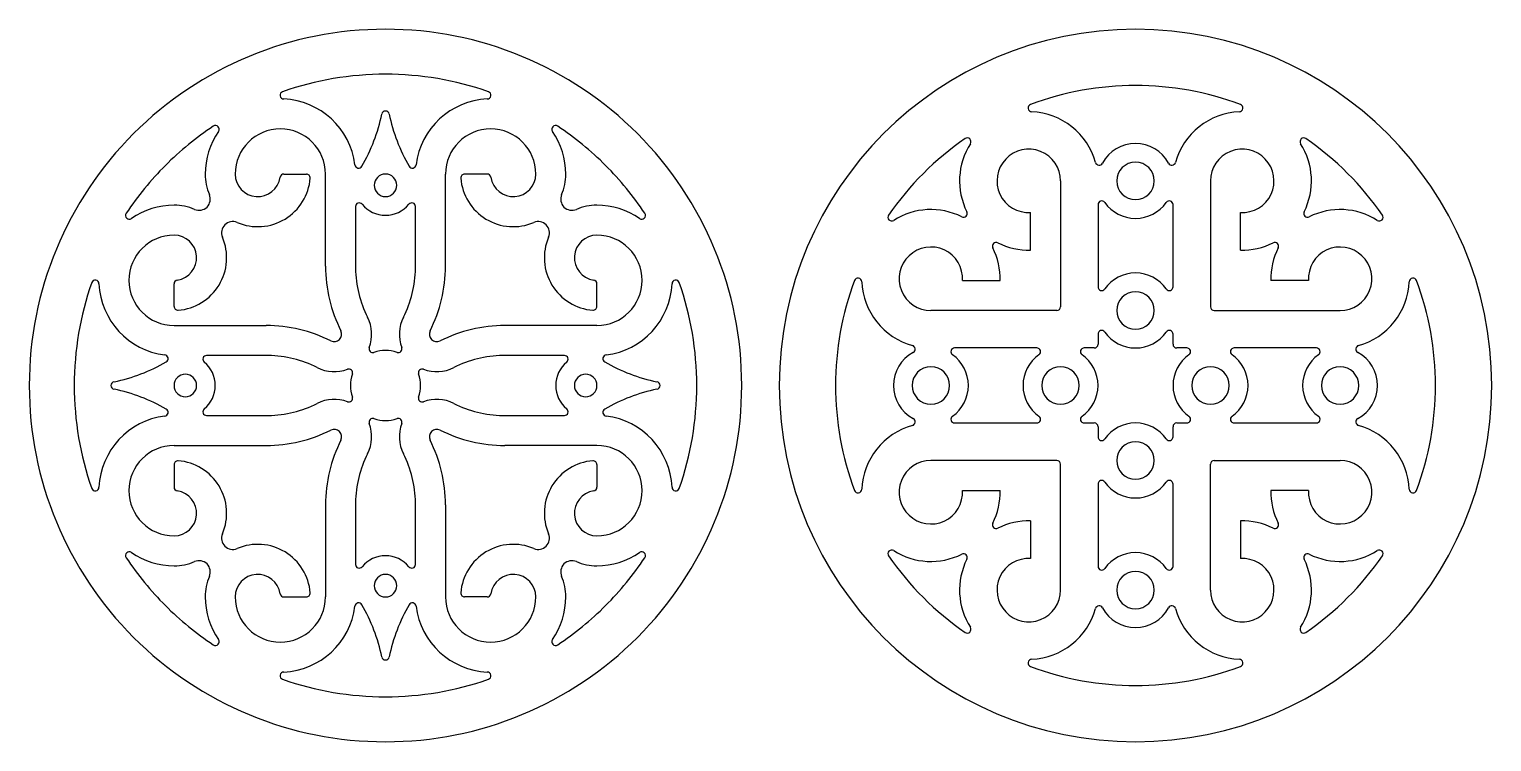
# Model space of a CAD drawing. Header units: millimetres. Extents: x -198 to 198, y -212 to 198.
# Drawn here: x 2.5 to 197.5, y -97.5 to -2.5 of the extents above; entities that cross this region are included whole.
import ezdxf

# ---------------------------------------------------------------- set-up
doc = ezdxf.new("R2010")
doc.units = ezdxf.units.MM
doc.header["$MEASUREMENT"] = 0
doc.layers.add('Layer 03', color=5, linetype='Continuous')

msp = doc.modelspace()

# ---------------------------------------------------------------- linework, layer by layer
at = {"layer": 'Layer 03'}
for p, q in [((36.45, -21.81), (39.46, -21.81)), ((42, -34.1), (42, -21.81)), ((58, -34.1), (58, -21.81)), ((63.55, -21.81), (60.54, -21.81)), ((140, -22.72), (140, -39.5)), ((160, -22.72), (160, -39.5)), ((46, -26.15), (46, -34.39)), ((54, -34.39), (54, -26.15)), ((136, -31.94), (136, -26.94)), ((145, -25.88), (145, -36.84)), ((155, -36.84), (155, -25.88)), ((164, -31.94), (164, -26.94)), ((21.81, -39.46), (21.81, -36.45)), ((78.19, -39.46), (78.19, -36.45)), ((126.94, -36), (131.94, -36)), ((173.06, -36), (168.06, -36)), ((139.5, -40), (122.72, -40)), ((160.5, -40), (177.28, -40)), ((21.81, -42), (34.1, -42)), ((78.19, -42), (65.9, -42)), ((145, -43.16), (145, -44.5)), ((155, -44.5), (155, -43.16)), ((34.39, -46), (26.15, -46)), ((73.85, -46), (65.61, -46)), ((136.84, -45), (125.88, -45)), ((144.5, -45), (143.16, -45)), ((156.84, -45), (155.5, -45)), ((174.12, -45), (163.16, -45)), ((26.15, -54), (34.39, -54)), ((65.61, -54), (73.85, -54)), ((125.88, -55), (136.84, -55)), ((143.16, -55), (144.5, -55)), ((145, -55.5), (145, -56.84)), ((155, -56.84), (155, -55.5)), ((155.5, -55), (156.84, -55)), ((163.16, -55), (174.12, -55)), ((21.81, -58), (34.1, -58)), ((78.19, -58), (65.9, -58)), ((139.5, -60), (122.72, -60)), ((160.5, -60), (177.28, -60)), ((21.81, -60.54), (21.81, -63.55)), ((78.19, -60.54), (78.19, -63.55)), ((140, -77.28), (140, -60.5)), ((160, -77.28), (160, -60.5)), ((126.94, -64), (131.94, -64)), ((145, -63.16), (145, -74.12)), ((155, -74.12), (155, -63.16)), ((173.06, -64), (168.06, -64)), ((42, -65.9), (42, -78.19)), ((46, -65.61), (46, -73.85)), ((54, -73.85), (54, -65.61)), ((58, -65.9), (58, -78.19)), ((136, -68.06), (136, -73.06)), ((164, -68.06), (164, -73.06)), ((36.45, -78.19), (39.46, -78.19)), ((63.55, -78.19), (60.54, -78.19))]:
    msp.add_line(p, q, dxfattribs=at)
for centre, radius, start, end in [((50, -50), 47.5, 90, 135), ((50, -50), 47.5, 45, 90), ((150, -50), 47.5, 90, 180), ((150, -50), 47.5, 360, 90), ((50, -50), 41.5, 90, 109.2995), ((50, -50), 41.5, 70.7005, 90), ((36.45, -11.3), 0.5, 109.2995, 267.4498), ((63.55, -11.3), 0.5, 272.5502, 70.7005), ((150, -50), 40, 90, 110.4797), ((150, -50), 40, 69.5203, 90), ((35.98, -21.81), 10.02, 7.0348, 87.4498), ((50, -13.9), 0.5, 11.7157, 168.2843), ((64.02, -21.81), 10.02, 92.5502, 172.9652), ((136.18, -13), 0.5, 110.4782, 267.5876), ((135.77, -22.72), 9.23, 15.4451, 87.5873), ((164.23, -22.72), 9.23, 92.4127, 164.5549), ((163.82, -13), 0.5, 272.4124, 69.5186), ((50, -50), 41.5, 123.5865, 135), ((27.32, -15.84), 0.5, 325.4358, 123.587), ((26.5, -9.03), 23.5, 330.0116, 348.2843), ((73.5, -9.03), 23.5, 191.7157, 209.9884), ((72.68, -15.84), 0.5, 56.413, 214.5642), ((50, -50), 41.5, 45, 56.4135), ((50, -50), 47.5, 135, 180), ((35.98, -21.81), 10.02, 145.4363, 180), ((35.98, -21.81), 6.02, 360, 180), ((64.02, -21.81), 6.02, 0, 180), ((64.02, -21.81), 10.02, 0, 34.5637), ((50, -50), 47.5, 0, 45), ((150, -50), 40, 124.6107, 145.3893), ((127.56, -17.49), 0.5, 327.503, 124.6109), ((172.44, -17.49), 0.5, 55.3891, 212.497), ((150, -50), 40, 34.6107, 55.3893), ((135.77, -22.72), 9.23, 147.503, 206.5519), ((135.77, -22.72), 4.23, 360, 273.1127), ((150, -22.72), 5, 90, 151.8929), ((150, -22.72), 5, 28.1071, 90), ((164.23, -22.72), 4.23, 266.8873, 180), ((164.23, -22.72), 9.23, 333.4481, 32.497), ((50, -50), 41.5, 135, 146.4135), ((46.42, -20.52), 0.5, 187.0348, 330.0109), ((53.58, -20.52), 0.5, 209.9891, 352.9652), ((50, -50), 41.5, 33.5865, 45), ((145.15, -20.13), 0.5, 195.4451, 331.8929), ((150, -22.72), 2.5, 90, 270), ((150, -22.72), 2.5, 270, 90), ((154.85, -20.13), 0.5, 208.1071, 344.5549), ((32.97, -21.81), 7.01, 180, 203.019), ((32.97, -21.81), 3.01, 180, 351.809), ((32.97, -21.81), 7.01, 246.981, 355.5947), ((36.45, -22.31), 0.5, 90, 171.809), ((39.46, -22.31), 0.5, 355.5947, 90), ((50, -23.31), 1.5, 90, 270), ((50, -23.31), 1.5, 270, 90), ((60.54, -22.31), 0.5, 90, 184.4053), ((67.03, -21.81), 7.01, 184.4053, 293.019), ((63.55, -22.31), 0.5, 8.191, 90), ((67.03, -21.81), 3.01, 188.191, 0), ((67.03, -21.81), 7.01, 336.981, 0), ((25.14, -25.14), 1.5, 246.981, 23.019), ((74.86, -25.14), 1.5, 156.981, 293.019), ((15.84, -27.32), 0.5, 146.413, 304.5642), ((21.81, -35.98), 10.02, 90, 124.5637), ((21.81, -32.97), 7.01, 66.981, 90), ((46.5, -26.15), 0.5, 38.9686, 180), ((50, -23.31), 4, 218.9686, 270), ((50, -23.31), 4, 270, 321.0314), ((53.5, -26.15), 0.5, 360, 141.0314), ((78.19, -32.97), 7.01, 90, 113.019), ((78.19, -35.98), 10.02, 55.4363, 90), ((84.16, -27.32), 0.5, 235.4358, 33.587), ((117.49, -27.56), 0.5, 145.3893, 302.497), ((122.72, -35.77), 9.23, 63.4481, 122.497), ((127.07, -27.07), 0.5, 243.4478, 26.5519), ((145.5, -25.88), 0.5, 35.0968, 180), ((150, -22.72), 5, 215.0968, 270), ((150, -22.72), 5, 270, 324.9032), ((154.5, -25.88), 0.5, 360, 144.9032), ((172.93, -27.07), 0.5, 153.4481, 296.5522), ((177.28, -35.77), 9.23, 57.503, 116.5519), ((182.51, -27.56), 0.5, 237.503, 34.6107), ((29.64, -29.64), 1.5, 66.981, 203.019), ((70.36, -29.64), 1.5, 336.981, 113.019), ((21.81, -35.98), 6.02, 90, 270), ((21.81, -32.97), 3.01, 278.191, 90), ((21.81, -32.97), 7.01, 274.4053, 23.019), ((78.19, -32.97), 7.01, 156.981, 265.5947), ((78.19, -32.97), 3.01, 90, 261.809), ((78.19, -35.98), 6.02, 270, 90), ((131.42, -31.42), 0.5, 63.4481, 206.5519), ((135.77, -22.72), 9.23, 243.4481, 271.4259), ((164.23, -22.72), 9.23, 268.5741, 296.5519), ((168.58, -31.42), 0.5, 333.4481, 116.5519), ((122.72, -35.77), 4.23, 356.8873, 270), ((122.72, -35.77), 9.23, 358.5741, 26.5519), ((177.28, -35.77), 9.23, 153.4481, 181.4259), ((177.28, -35.77), 4.23, 270, 183.1127), ((61.07, -34.1), 19.07, 180, 206.8391), ((61.07, -34.1), 15.08, 181.1022, 206.8391), ((38.93, -34.1), 15.08, 333.1609, 358.8978), ((38.93, -34.1), 19.07, 333.1609, 359.9999), ((150, -40), 5, 90, 144.9032), ((150, -40), 5, 35.0968, 90), ((50, -50), 41.5, 160.7005, 180), ((11.3, -36.45), 0.5, 2.5502, 160.7005), ((21.81, -35.98), 10.02, 182.5502, 262.9652), ((22.31, -36.45), 0.5, 98.191, 180), ((77.69, -36.45), 0.5, 360, 81.809), ((78.19, -35.98), 10.02, 277.0348, 357.4498), ((88.7, -36.45), 0.5, 19.2995, 177.4498), ((50, -50), 41.5, 0, 19.2995), ((150, -50), 40, 159.5203, 180), ((113, -36.18), 0.5, 2.4125, 159.5186), ((122.72, -35.77), 9.23, 182.4127, 254.5549), ((145.5, -36.84), 0.5, 179.9999, 324.9033), ((154.5, -36.84), 0.5, 215.0967, 0.0001), ((177.28, -35.77), 9.23, 285.4451, 357.5873), ((187, -36.18), 0.5, 20.4814, 177.5876), ((150, -50), 40, 360, 20.4797), ((150, -40), 2.5, 90, 270), ((150, -40), 2.5, 270, 90), ((22.31, -39.46), 0.5, 180, 274.4053), ((43.16, -43.16), 5, 339.203, 26.8391), ((56.84, -43.16), 5, 153.1609, 200.797), ((77.69, -39.46), 0.5, 265.5947, 0), ((139.5, -39.5), 0.5, 270, 0), ((160.5, -39.5), 0.5, 180, 270), ((34.1, -61.07), 19.07, 63.1609, 89.9999), ((43.16, -43.16), 1, 243.1609, 26.8391), ((56.84, -43.16), 1, 153.1609, 296.8391), ((65.9, -61.07), 19.07, 90, 116.8391), ((145.5, -43.16), 0.5, 35.0968, 180), ((150, -40), 5, 215.0968, 270), ((150, -40), 5, 270, 324.9032), ((154.5, -43.16), 0.5, 360, 144.9032), ((120.13, -45.15), 0.5, 298.1071, 74.5549), ((144.5, -44.5), 0.5, 270, 0), ((155.5, -44.5), 0.5, 180, 270), ((179.87, -45.15), 0.5, 105.4451, 241.8929), ((20.52, -46.42), 0.5, 299.9891, 82.9652), ((26.15, -46.5), 0.5, 90, 231.0314), ((34.1, -61.07), 15.08, 63.1609, 88.8978), ((48.3, -45.11), 0.5, 159.203, 289.1699), ((50, -50), 4.67, 70.8301, 109.1699), ((51.7, -45.11), 0.5, 250.8301, 20.797), ((65.9, -61.07), 15.08, 91.1022, 116.8391), ((73.85, -46.5), 0.5, 308.9686, 90), ((79.48, -46.42), 0.5, 97.0348, 240.0109), ((122.72, -50), 5, 118.1071, 180), ((125.88, -45.5), 0.5, 90, 234.9032), ((122.72, -50), 5, 360, 54.9032), ((140, -50), 5, 125.0968, 180), ((136.84, -45.5), 0.5, 305.0968, 90), ((143.16, -45.5), 0.5, 90, 234.9032), ((140, -50), 5, 360, 54.9032), ((160, -50), 5, 125.0968, 180), ((156.84, -45.5), 0.5, 305.0968, 90), ((163.16, -45.5), 0.5, 90, 234.9032), ((160, -50), 5, 360, 54.9032), ((177.28, -50), 5, 125.0968, 180), ((174.12, -45.5), 0.5, 305.0968, 90), ((177.28, -50), 5, 360, 61.8929), ((9.03, -26.5), 23.5, 281.7157, 299.9884), ((23.31, -50), 1.5, 360, 180), ((23.31, -50), 4, 0, 51.0314), ((43.16, -43.16), 5, 243.1609, 290.797), ((45.11, -48.3), 0.5, 340.8301, 110.797), ((50, -50), 4.67, 160.8301, 199.1699), ((54.89, -48.3), 0.5, 69.203, 199.1699), ((50, -50), 4.67, 340.8301, 19.1699), ((56.84, -43.16), 5, 249.203, 296.8391), ((76.69, -50), 4, 128.9686, 180), ((76.69, -50), 1.5, 0, 180), ((90.97, -26.5), 23.5, 240.0116, 258.2843), ((122.72, -50), 2.5, 0, 180), ((140, -50), 2.5, 0, 180), ((160, -50), 2.5, 360, 180), ((177.28, -50), 2.5, 360, 180), ((50, -50), 47.5, 180, 225), ((50, -50), 41.5, 180, 199.2995), ((13.9, -50), 0.5, 101.7157, 258.2843), ((9.03, -73.5), 23.5, 60.0116, 78.2843), ((23.31, -50), 1.5, 180, 360), ((23.31, -50), 4, 308.9686, 360), ((76.69, -50), 4, 180, 231.0314), ((76.69, -50), 1.5, 180, 360), ((90.97, -73.5), 23.5, 101.7157, 119.9884), ((50, -50), 47.5, 315, 360), ((86.1, -50), 0.5, 281.7157, 78.2843), ((50, -50), 41.5, 340.7005, 360), ((150, -50), 47.5, 180, 270), ((150, -50), 40, 180, 200.4797), ((122.72, -50), 5, 180, 241.8929), ((122.72, -50), 2.5, 180, 0), ((122.72, -50), 5, 305.0968, 0), ((140, -50), 5, 180, 234.9032), ((140, -50), 2.5, 180, 0), ((140, -50), 5, 305.0968, 0), ((150, -50), 47.5, 270, 0), ((160, -50), 5, 180, 234.9032), ((160, -50), 2.5, 180, 0), ((160, -50), 5, 305.0968, 0), ((177.28, -50), 5, 180, 234.9032), ((177.28, -50), 2.5, 180, 0), ((177.28, -50), 5, 298.1071, 0), ((150, -50), 40, 339.5203, 0), ((34.1, -38.93), 15.08, 271.1022, 296.8391), ((43.16, -56.84), 5, 69.203, 116.8391), ((45.11, -51.7), 0.5, 249.203, 19.1699), ((54.89, -51.7), 0.5, 160.8301, 290.797), ((56.84, -56.84), 5, 63.1609, 110.797), ((65.9, -38.93), 15.08, 243.1609, 268.8978), ((21.81, -64.02), 10.02, 97.0348, 177.4498), ((20.52, -53.58), 0.5, 277.0348, 60.0109), ((26.15, -53.5), 0.5, 128.9686, 270), ((48.3, -54.89), 0.5, 70.8301, 200.797), ((50, -50), 4.67, 250.8301, 289.1699), ((51.7, -54.89), 0.5, 339.203, 109.1699), ((73.85, -53.5), 0.5, 270, 51.0314), ((79.48, -53.58), 0.5, 119.9891, 262.9652), ((78.19, -64.02), 10.02, 2.5502, 82.9652), ((120.13, -54.85), 0.5, 285.4451, 61.8929), ((125.88, -54.5), 0.5, 125.0968, 270), ((136.84, -54.5), 0.5, 270, 54.9032), ((143.16, -54.5), 0.5, 125.0968, 270), ((156.84, -54.5), 0.5, 270, 54.9032), ((163.16, -54.5), 0.5, 125.0968, 270), ((174.12, -54.5), 0.5, 270, 54.9032), ((179.87, -54.85), 0.5, 118.1071, 254.5549), ((34.1, -38.93), 19.07, 270.0001, 296.8391), ((43.16, -56.84), 1, 333.1609, 116.8391), ((43.16, -56.84), 5, 333.1609, 20.797), ((56.84, -56.84), 5, 159.203, 206.8391), ((56.84, -56.84), 1, 63.1609, 206.8391), ((65.9, -38.93), 19.07, 243.1609, 269.9999), ((122.72, -64.23), 9.23, 105.4451, 177.5873), ((144.5, -55.5), 0.5, 360, 90), ((150, -60), 5, 90, 144.9032), ((150, -60), 5, 35.0968, 90), ((155.5, -55.5), 0.5, 90, 180), ((177.28, -64.23), 9.23, 2.4127, 74.5549), ((21.81, -64.02), 6.02, 90, 270), ((61.07, -65.9), 19.07, 153.1609, 180), ((38.93, -65.9), 19.07, 0, 26.8391), ((78.19, -64.02), 6.02, 270, 90), ((145.5, -56.84), 0.5, 180, 324.9032), ((150, -60), 2.5, 90, 270), ((150, -60), 2.5, 270, 90), ((154.5, -56.84), 0.5, 215.0968, 0), ((22.31, -60.54), 0.5, 85.5947, 180), ((21.81, -67.03), 7.01, 336.981, 85.5947), ((61.07, -65.9), 15.08, 153.1609, 178.8978), ((38.93, -65.9), 15.08, 1.1022, 26.8391), ((78.19, -67.03), 7.01, 94.4053, 203.019), ((77.69, -60.54), 0.5, 360, 94.4053), ((122.72, -64.23), 4.23, 90, 3.1127), ((139.5, -60.5), 0.5, 360, 90), ((160.5, -60.5), 0.5, 90, 180), ((177.28, -64.23), 4.23, 176.8873, 90), ((11.3, -63.55), 0.5, 199.2995, 357.4498), ((22.31, -63.55), 0.5, 180, 261.809), ((21.81, -67.03), 3.01, 270, 81.809), ((78.19, -67.03), 3.01, 98.191, 270), ((77.69, -63.55), 0.5, 278.191, 0), ((88.7, -63.55), 0.5, 182.5502, 340.7005), ((113, -63.82), 0.5, 200.4805, 357.5875), ((122.72, -64.23), 9.23, 333.4481, 1.4259), ((145.5, -63.16), 0.5, 35.0967, 180.0001), ((150, -60), 5, 215.0968, 270), ((150, -60), 5, 270, 324.9032), ((154.5, -63.16), 0.5, 359.9999, 144.9033), ((177.28, -64.23), 9.23, 178.5741, 206.5519), ((187, -63.82), 0.5, 182.4124, 339.5205), ((135.77, -77.28), 9.23, 88.5741, 116.5519), ((164.23, -77.28), 9.23, 63.4481, 91.4259), ((29.64, -70.36), 1.5, 156.981, 293.019), ((70.36, -70.36), 1.5, 246.981, 23.019), ((131.42, -68.58), 0.5, 153.4481, 296.5519), ((168.58, -68.58), 0.5, 243.4481, 26.5519), ((32.97, -78.19), 7.01, 4.4053, 113.019), ((67.03, -78.19), 7.01, 66.981, 175.5947), ((117.49, -72.44), 0.5, 57.503, 214.6107), ((122.72, -64.23), 9.23, 237.503, 296.5519), ((177.28, -64.23), 9.23, 243.4481, 302.497), ((182.51, -72.44), 0.5, 325.3893, 122.497), ((15.84, -72.68), 0.5, 55.4358, 213.587), ((50, -50), 41.5, 213.5865, 225), ((21.81, -64.02), 10.02, 235.4363, 270), ((21.81, -67.03), 7.01, 270, 293.019), ((25.14, -74.86), 1.5, 336.981, 113.019), ((46.5, -73.85), 0.5, 180, 321.0314), ((50, -76.69), 4, 90, 141.0314), ((50, -76.69), 4, 38.9686, 90), ((53.5, -73.85), 0.5, 218.9686, 0), ((74.86, -74.86), 1.5, 66.981, 203.019), ((78.19, -67.03), 7.01, 246.981, 270), ((78.19, -64.02), 10.02, 270, 304.5637), ((50, -50), 41.5, 315, 326.4135), ((84.16, -72.68), 0.5, 326.413, 124.5642), ((150, -50), 40, 214.6107, 235.3893), ((135.77, -77.28), 9.23, 153.4481, 212.497), ((127.07, -72.93), 0.5, 333.4481, 116.5522), ((135.77, -77.28), 4.23, 86.8873, 0), ((150, -77.28), 5, 90, 144.9032), ((150, -77.28), 5, 35.0968, 90), ((164.23, -77.28), 4.23, 180, 93.1127), ((164.23, -77.28), 9.23, 327.503, 26.5519), ((172.93, -72.93), 0.5, 63.4478, 206.5519), ((150, -50), 40, 304.6107, 325.3893), ((32.97, -78.19), 7.01, 156.981, 180), ((32.97, -78.19), 3.01, 8.191, 180), ((50, -76.69), 1.5, 90, 270), ((50, -76.69), 1.5, 270, 90), ((67.03, -78.19), 3.01, 0, 171.809), ((67.03, -78.19), 7.01, 360, 23.019), ((145.5, -74.12), 0.5, 180, 324.9032), ((150, -77.28), 2.5, 90, 270), ((150, -77.28), 2.5, 270, 90), ((154.5, -74.12), 0.5, 215.0968, 0), ((36.45, -77.69), 0.5, 188.191, 270), ((39.46, -77.69), 0.5, 270, 4.4053), ((60.54, -77.69), 0.5, 175.5947, 270), ((63.55, -77.69), 0.5, 270, 351.809), ((50, -50), 41.5, 225, 236.4135), ((35.98, -78.19), 10.02, 180, 214.5637), ((35.98, -78.19), 6.02, 180, 0), ((35.98, -78.19), 10.02, 272.5502, 352.9652), ((46.42, -79.48), 0.5, 29.9891, 172.9652), ((26.5, -90.97), 23.5, 11.7157, 29.9884), ((73.5, -90.97), 23.5, 150.0116, 168.2843), ((53.58, -79.48), 0.5, 7.0348, 150.0109), ((64.02, -78.19), 10.02, 187.0348, 267.4498), ((64.02, -78.19), 6.02, 180, 360), ((64.02, -78.19), 10.02, 325.4363, 360), ((50, -50), 41.5, 303.5865, 315), ((135.77, -77.28), 9.23, 272.4128, 344.5549), ((145.15, -79.87), 0.5, 28.1071, 164.5549), ((150, -77.28), 5, 208.1071, 270), ((150, -77.28), 5, 270, 331.8929), ((154.85, -79.87), 0.5, 15.4451, 151.8929), ((164.23, -77.28), 9.23, 195.4451, 267.5872), ((50, -50), 47.5, 225, 270), ((50, -50), 47.5, 270, 315), ((127.56, -82.51), 0.5, 235.3891, 32.497), ((172.44, -82.51), 0.5, 147.503, 304.6109), ((27.32, -84.16), 0.5, 236.413, 34.5642), ((72.68, -84.16), 0.5, 145.4358, 303.587), ((50, -86.1), 0.5, 191.7157, 348.2843), ((136.18, -87), 0.5, 92.4112, 249.5186), ((150, -50), 40, 249.5203, 270), ((150, -50), 40, 270, 290.4797), ((163.82, -87), 0.5, 290.4805, 87.5888), ((36.45, -88.7), 0.5, 92.5502, 250.7005), ((50, -50), 41.5, 250.7005, 270), ((50, -50), 41.5, 270, 289.2995), ((63.55, -88.7), 0.5, 289.2995, 87.4498)]:
    msp.add_arc(centre, radius, start, end, dxfattribs=at)

doc.saveas('drawing.dxf')
